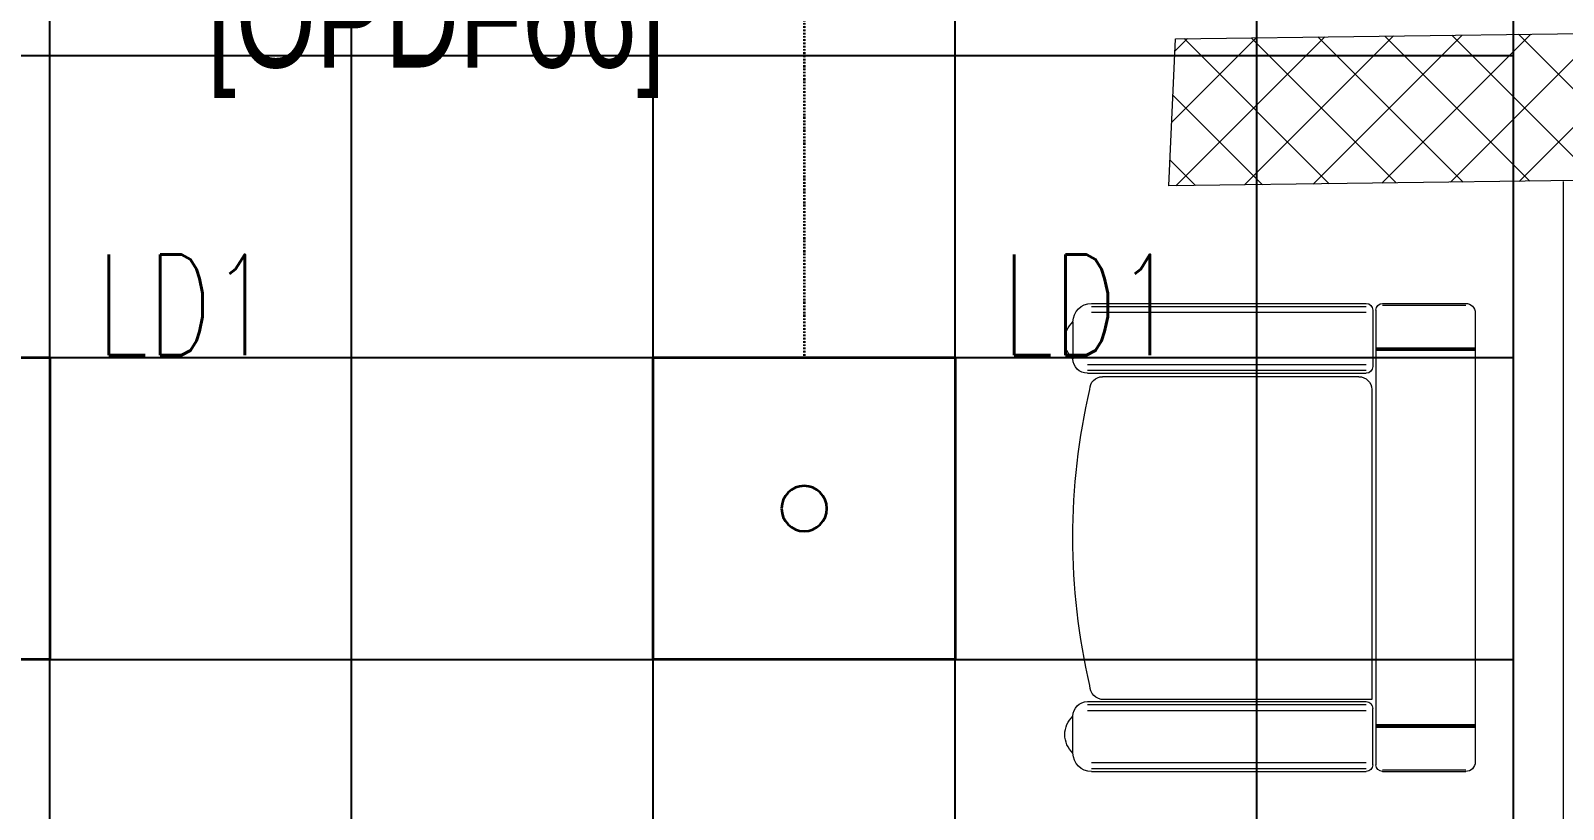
# Model space of a CAD drawing. Extents: x -12260 to 57327, y -29287 to 19916.
# Drawn here: x 10158 to 13206, y 92 to 1640 of the extents above; entities that cross this region are included whole.
import ezdxf
from ezdxf.enums import TextEntityAlignment as Align

# ---------------------------------------------------------------- set-up
doc = ezdxf.new("R2010")
doc.units = 0
doc.header["$LTSCALE"] = 0.25
doc.linetypes.add('DASHDOT', pattern=[25.4, 12.7, -6.35, 0, -6.35])
for name, color, linetype, lineweight in [('01-First Floor$0$72_EGR_BASE_TEXT', 252, 'Continuous', 5), ('01-First Floor$0$C-HYDR-CTCH', 251, 'Continuous', 5), ('01-First Floor$0$Hatch', 252, 'Continuous', 5), ('01-First Floor$0$LOADING', 253, 'Continuous', 5), ('01-First Floor$0$Walls', 251, 'Continuous', 5), ('E-LITE-CIRC-NUMB', 6, 'Continuous', 25), ('E-LITE-CLNG', 150, 'Continuous', 35), ('E-LITE-CLNG-CNDT', 6, 'DASHDOT', 35), ('E-LITE-CTRL', 6, 'Continuous', 25), ('E-LITE-IDEN', 6, 'Continuous', 25)]:
    doc.layers.add(name, color=color, linetype=linetype, lineweight=lineweight)
doc.layers.add('01-First Floor$0$FALSE CEILING', color=251, linetype='Continuous')
doc.styles.add('01-First Floor$0$X3G_ENTITY_9F38', font='swisscl.ttf', dxfattribs={"height": 0.2})
doc.styles.add('DC_SIMPLEX', font='SIMPLEX.shx', dxfattribs={"width": 0.7})

# ---------------------------------------------------------------- blocks, each defined once
blk = doc.blocks.new('01-First Floor$0$single seat')
at = {"layer": '01-First Floor$0$LOADING'}
for p, q in [((-972558.1, -381684), (-972723.2, -381684)), ((-972558.1, -381687.4), (-972723.2, -381687.4)), ((-972544.8, -381697.3), (-972544.8, -382601.1)), ((-972538.5, -381697.3), (-972538.5, -381809.5)), ((-971978.9, -381684), (-972525.2, -381684)), ((-971978.9, -381689.9), (-972525.2, -381689.9)), ((-972742.2, -381703.1), (-972742.2, -382595.5)), ((-971978.9, -381701.7), (-972525.2, -381701.7)), ((-971942.2, -381720.6), (-971942.2, -381794)), ((-972544.8, -381772.1), (-972742.2, -381772.1)), ((-972544.8, -381774.6), (-972742.2, -381774.6)), ((-972544.8, -381777.1), (-972742.2, -381777.1)), ((-971971, -381805.1), (-972525.2, -381805.1)), ((-971971, -381816.9), (-972525.2, -381816.9)), ((-971971, -381822.8), (-972525.2, -381822.8)), ((-972001, -381829.5), (-972511, -381829.5)), ((-972536.4, -381854.9), (-972536.4, -382471.4)), ((-972538.5, -382600.9), (-972538.5, -382488.7)), ((-972536.4, -382471.4), (-972003.7, -382471.4)), ((-971971, -382475.4), (-972525.2, -382475.4)), ((-971971, -382481.3), (-972525.2, -382481.3)), ((-972544.8, -382521), (-972742.2, -382521)), ((-971971, -382493.1), (-972525.2, -382493.1)), ((-971942.2, -382577.6), (-971942.2, -382504.2)), ((-972544.8, -382523.6), (-972742.2, -382523.6)), ((-972544.8, -382526.1), (-972742.2, -382526.1)), ((-972558.1, -382610.8), (-972723.2, -382610.8)), ((-971978.9, -382596.4), (-972525.2, -382596.4)), ((-971978.9, -382608.3), (-972525.2, -382608.3)), ((-972558.1, -382614.2), (-972723.2, -382614.2)), ((-971978.9, -382614.2), (-972525.2, -382614.2))]:
    blk.add_line(p, q, dxfattribs=at)
for centre, radius, start, end in [((-972723.2, -381703.1), 19.1, 90, 180), ((-972558.1, -381697.3), 13.3, 0, 90), ((-972525.2, -381697.3), 13.3, 90, 180), ((-971978.9, -381720.6), 36.6, 0, 90), ((-971976, -381757.3), 49.9, 312.6462, 47.3538), ((-972525.2, -381809.5), 13.3, 180, 270), ((-971971, -381794), 28.8, 270, 0), ((-972511, -381854.9), 25.3, 90, 180), ((-972001, -381854.9), 25.3, 0, 90), ((-973252.2, -382149.1), 1310, 347.0217, 12.9783), ((-972003.7, -382443.3), 28.1, 270, 0), ((-972525.2, -382488.7), 13.3, 90, 180), ((-971971, -382504.2), 28.8, 0, 90), ((-971976, -382540.9), 49.9, 312.6462, 47.3538), ((-971978.9, -382577.6), 36.6, 270, 0), ((-972723.2, -382595.1), 19.1, 180, 270), ((-972558.1, -382600.9), 13.3, 270, 0), ((-972525.2, -382600.9), 13.3, 180, 270)]:
    blk.add_arc(centre, radius, start, end, dxfattribs=at)
blk = doc.blocks.new('01-First Floor')
at = {"layer": '01-First Floor$0$Hatch'}
h = blk.add_hatch(dxfattribs=at)
h.set_pattern_fill('ANSI37', color=256, scale=30)
h.set_pattern_definition([(45, (-1823.345, -13062.25), (-67.35192, 67.35192), []), (135, (-1823.345, -13062.25), (-67.35192, -67.35192), [])])
h.paths.add_polyline_path([(49129.3, 8855.6), (48525.4, 8847.5), (48529.3, 8559.1), (49133.2, 8567.2)])
h.paths.add_polyline_path([(41968.6, 8847.9), (41385, 8842.5), (41365.1, 8551.1), (41948.6, 8556.5)])
h.paths.add_polyline_path([(27591.6, 8840.5), (26992.5, 8836.4), (26986.8, 8543.4), (27585.9, 8547.5)])
h.paths.add_polyline_path([(34776.8, 8842.7), (34175.6, 8835.2), (34167.4, 8549.5), (34768.6, 8557)])
h.paths.add_polyline_path([(20372.4, 8849.8), (19765.9, 8827.9), (19780.4, 8535.4), (20386.9, 8557.2)])
h.paths.add_polyline_path([(13635.8, 8839.4), (12413.8, 8863.3), (12407.4, 8567.2), (13629.3, 8543.3)])
h.paths.add_polyline_path([(13649.8, 1639.3), (12434.8, 1623.6), (12421.4, 1331.2), (13636.4, 1346.9)])
h.paths.add_polyline_path([(13623.8, -5553.9), (12420.7, -5569.8), (12415, -5862.9), (13618.1, -5846.9)])
h.paths.add_polyline_path([(13642.3, -12752.6), (12445.6, -12764), (12448.4, -13058.5), (13645.1, -13047)])
h.paths.add_polyline_path([(6007.3, -12750.5), (5403.7, -12754.2), (5414.4, -13039.6), (6017.9, -13035.9)])
h.paths.add_polyline_path([(5991.8, -5552.5), (5395, -5550.9), (5394.9, -5852.1), (5991.7, -5853.6)])
h.paths.add_polyline_path([(6001.7, 1637.1), (5382.4, 1638.3), (5371.8, 1335.4), (5991.1, 1334.1)])
h.paths.add_polyline_path([(5978.4, 8816.5), (5377.7, 8830.9), (5374.1, 8541.3), (5974.8, 8526.8)])
h.paths.add_polyline_path([(-1220.7, 8814.6), (-1823.3, 8837.3), (-1821.5, 8549), (-1218.8, 8526.3)])
h.paths.add_polyline_path([(-1213, -5563.7), (-1815, -5570.7), (-1811.6, -5862.3), (-1209.6, -5855.3)])
h.paths.add_polyline_path([(-1195.5, -12758.3), (-1793.9, -12759.3), (-1789, -13060), (-1190.6, -13059)])
h.paths.add_polyline_path([(20391.2, -12745), (19785.5, -12758), (19791.3, -13059.2), (20396.9, -13046.2)])
h.paths.add_polyline_path([(20384.7, -5552.6), (19790.3, -5570.1), (19792.4, -5866.7), (20386.8, -5849.1)])
h.paths.add_polyline_path([(20376, 1655.5), (19777, 1647.8), (19781.1, 1347.6), (20380, 1355.3)])
h.paths.add_polyline_path([(27576.3, 1640.2), (26974.4, 1644.9), (26978.6, 1352.8), (27580.6, 1348.1)])
h.paths.add_polyline_path([(27580.1, -5542.5), (26976.2, -5560), (26989.7, -5860.1), (27589.8, -5839.1)])
h.paths.add_polyline_path([(27596.2, -12758.5), (26992.3, -12751.9), (26990, -13037.6), (27593.8, -13044.2)])
h.paths.add_polyline_path([(34794.7, -12748), (34197.4, -12762.6), (34206.4, -13062.3), (34803.7, -13047.7)])
h.paths.add_polyline_path([(34787.4, -5559.7), (34186.1, -5557.7), (34187.2, -5855), (34788.5, -5856.9)])
h.paths.add_polyline_path([(34750.9, 1644.2), (34170.1, 1648.9), (34189.8, 1359), (34770.6, 1354.3)])
h.paths.add_polyline_path([(41954.3, 1643.4), (41356.7, 1657.2), (41358.7, 1365.3), (41956.3, 1351.5)])
h.paths.add_polyline_path([(41955.3, -5555.1), (41386.9, -5562.7), (41388.7, -5856.9), (41957.1, -5849.3)])
h.paths.add_polyline_path([(41992.3, -12752.3), (41387.1, -12754.9), (41388.4, -13059.5), (41993.7, -13056.8)])
h.paths.add_polyline_path([(49166.6, -12752.8), (48578.6, -12736.7), (48565.4, -13043.9), (49153.3, -13060)])
h.paths.add_polyline_path([(49150.8, -5553.4), (48547.6, -5552.3), (48545.6, -5848.8), (49148.8, -5849.9)])
at = {"layer": '01-First Floor$0$C-HYDR-CTCH', "elevation": 0, "flags": 128}
blk.add_lwpolyline([(12434.8, 1623.6), (13649.8, 1639.3), (13636.4, 1346.9), (12421.4, 1331.2), (12434.8, 1623.6)], dxfattribs=at)
at = {"layer": '01-First Floor$0$FALSE CEILING', "linetype": 'Continuous'}
for p, q in [((10196.4, -810), (10196.4, 3760)), ((10796.4, -810), (10796.4, 3760)), ((11396.4, -810), (11396.4, 3760)), ((11996.4, -810), (11996.4, 3760)), ((12596.4, -810), (12596.4, 3760)), ((8396.4, 1590), (13106, 1590)), ((8396.4, 990), (13106, 990)), ((8396.4, 390), (13106, 390))]:
    blk.add_line(p, q, dxfattribs=at)
at = {"layer": '01-First Floor$0$FALSE CEILING'}
blk.add_lwpolyline([(9507.9, -810), (8396.4, 301.4), (8396.4, 3760), (13106, 3760), (13106, -810), (9507.9, -810)], dxfattribs=at)
at = {"layer": '01-First Floor$0$Walls'}
for p, q in [((13106, -810), (13106, 1340)), ((13206, -910), (13206, 1340))]:
    blk.add_line(p, q, dxfattribs=at)
at = {"layer": '01-First Floor$0$LOADING', "xscale": -1}
blk.add_blockref('01-First Floor$0$single seat', (-959711.4, 382781.6, -0.1), dxfattribs=at)
at = {"layer": '01-First Floor$0$72_EGR_BASE_TEXT', "insert": (10964.8, 1766.4), "char_height": 200, "attachment_point": 2, "style": '01-First Floor$0$X3G_ENTITY_9F38'}
blk.add_mtext('[OPDF66]', dxfattribs=at)
blk = doc.blocks.new('*U25')
blk.add_lwpolyline([(-300, 300), (-300, -300), (300, -300), (300, 300)], close=True)
blk.add_circle((0, 0), 45)
at = {"layer": 'E-LITE-CIRC-NUMB', "style": 'DC_SIMPLEX', "width": 0.7, "flags": 8}
blk.add_attdef('CIRCUIT', text='', height=200, rotation=0, dxfattribs=at).set_placement((-473.9, 300), align=Align.RIGHT)
at = {"layer": 'E-LITE-CTRL', "style": 'DC_SIMPLEX', "width": 0.7, "flags": 8}
blk.add_attdef('CONTROL', (1118.9, -935), '', height=200, rotation=360, dxfattribs=at)
at = {"layer": 'E-LITE-IDEN', "style": 'DC_SIMPLEX', "width": 0.7, "flags": 8}
blk.add_attdef('TYPE', (460.4, 457.6), '', height=200, rotation=360, dxfattribs=at)

msp = doc.modelspace()

# ---------------------------------------------------------------- linework, layer by layer
at = {"layer": 'E-LITE-CLNG-CNDT'}
msp.add_lwpolyline([(11696.4, 2790), (11696.4, 990)], dxfattribs=at)

# ---------------------------------------------------------------- block references
at = {"layer": 'E-LITE-CLNG'}
ref = msp.add_blockref('*U25', (9896.4, 690), dxfattribs=dict(at, xscale=-1))
ref.add_attrib('TYPE', 'LD1', (10289.9, 994.5), dxfattribs={"layer": 'E-LITE-IDEN', "height": 200, "rotation": 0, "style": 'DC_SIMPLEX', "width": 0.7, "flags": 8})
ref = msp.add_blockref('*U25', (11696.4, 690), dxfattribs=dict(at, xscale=-1))
ref.add_attrib('TYPE', 'LD1', (12089.9, 994.5), dxfattribs={"layer": 'E-LITE-IDEN', "height": 200, "rotation": 0, "style": 'DC_SIMPLEX', "width": 0.7, "flags": 8})
at = {"layer": 'E-LITE-CLNG-CNDT'}
msp.add_blockref('01-First Floor', (0, 0), dxfattribs=at)

doc.saveas('drawing.dxf')
